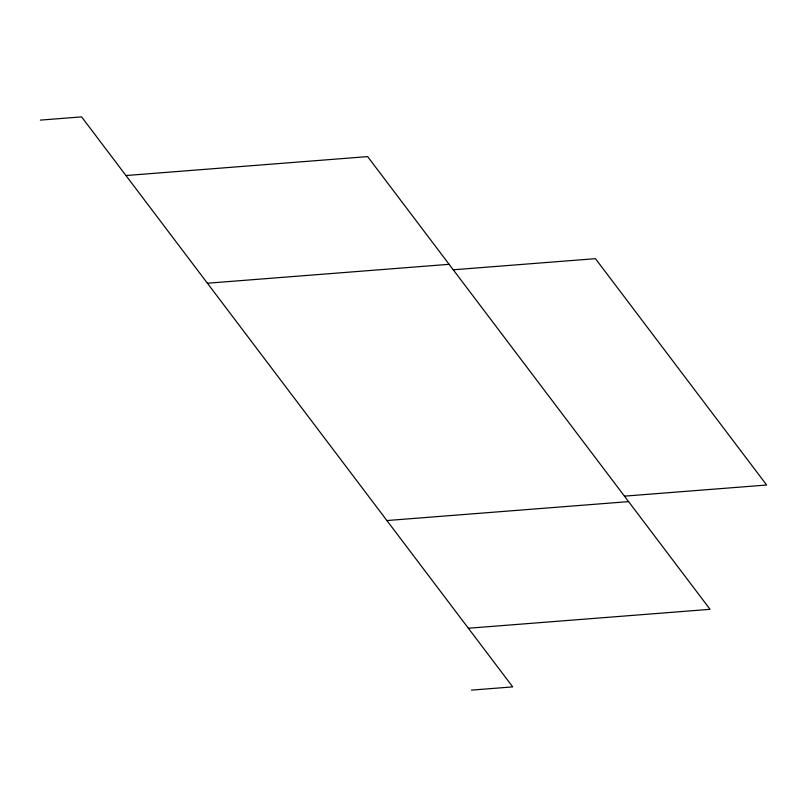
<?xml version="1.0" encoding="UTF-8"?>
<svg xmlns="http://www.w3.org/2000/svg" width="807" height="807" viewBox="0 0 807 807"><rect width="100%" height="100%" fill="white"/><g stroke="black" fill="none" stroke-linecap="round" stroke-linejoin="round"><path stroke-width="1.21" d="M40.35 120.112L81.598 116.884L512.717 686.888L471.47 690.116M125.953 175.533L367.639 156.608L710.059 609.325L468.363 628.239M207.409 283.227L449.106 264.313M453.241 269.79L595.445 258.664L766.65 485.017L624.447 496.144M386.906 520.545L628.592 501.621"/></g></svg>
